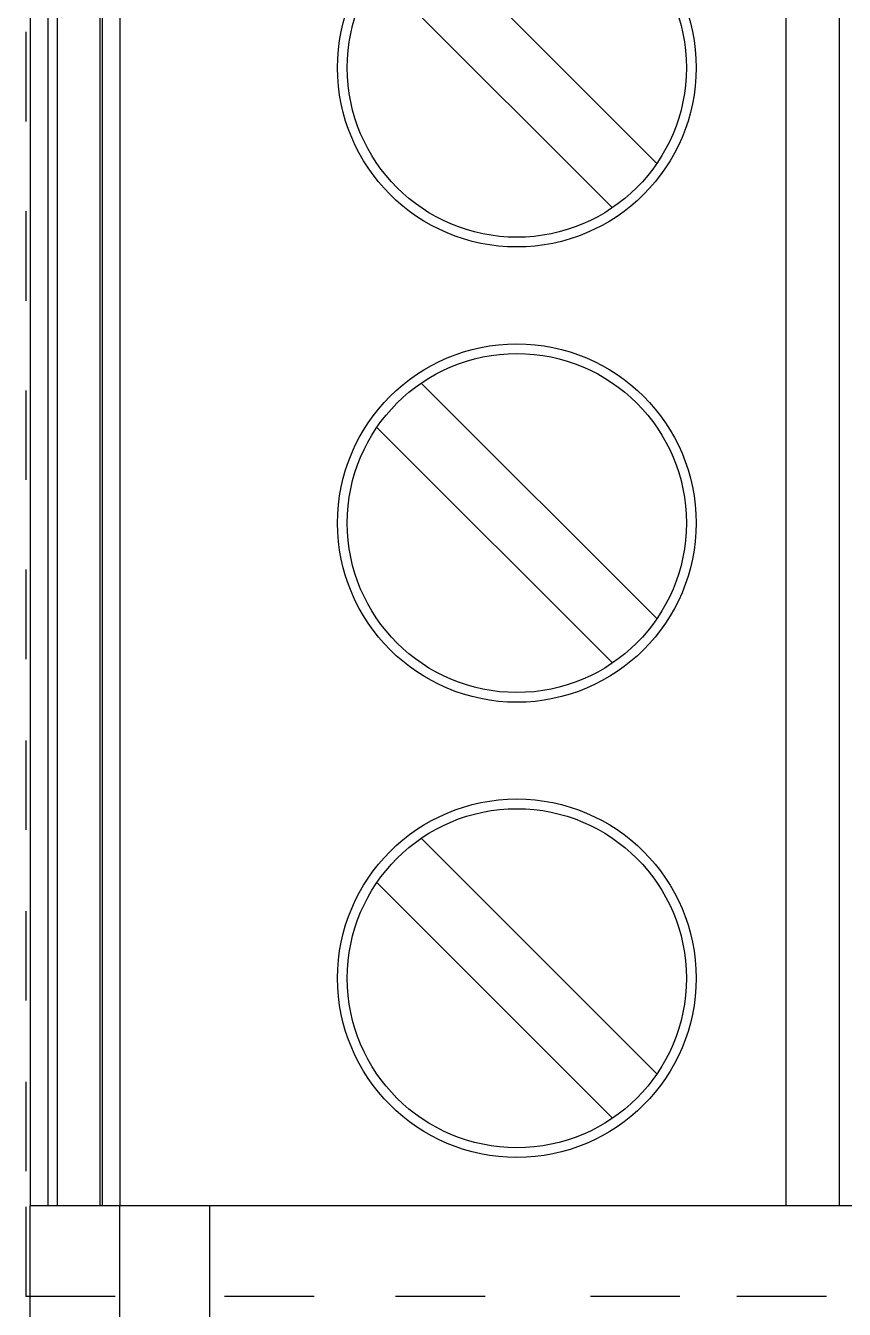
# Paper-space layout '2 DOOR PANEL LAYOUT - A1 Sheet' of a CAD drawing. Extents: x 50 to 825, y 22 to 486.
# Drawn here: x 422.26 to 423.449, y 322.206 to 324.07 of the extents above; entities that cross this region are included whole.
import ezdxf

# ---------------------------------------------------------------- set-up
doc = ezdxf.new("R2010")
doc.units = 0
doc.layers.add('N-EQPM', color=3, linetype='Continuous', lineweight=25)

psp = doc.layouts.new('2 DOOR PANEL LAYOUT - A1 Sheet')

# ---------------------------------------------------------------- linework, layer by layer
at = {"layer": 'N-EQPM', "linetype": 'Continuous'}
for p, q in [((422.2664, 325.6616), (422.2664, 322.356)), ((422.2924, 322.356), (422.2924, 325.6616)), ((422.3055, 325.6616), (422.3055, 322.356)), ((422.3679, 322.356), (422.3679, 325.6616)), ((422.3711, 325.6616), (422.3711, 322.356)), ((422.3971, 322.356), (422.3971, 325.6616)), ((423.3635, 325.6616), (423.3635, 322.356)), ((423.4416, 322.356), (423.4416, 325.6616)), ((422.8342, 324.212), (423.1763, 323.8699)), ((423.1119, 323.8055), (422.7698, 324.1476)), ((422.2599, 324.0608), (422.2599, 323.9307)), ((422.2599, 323.8005), (422.2599, 323.6704)), ((423.1763, 323.2088), (422.8342, 323.5509)), ((422.2599, 323.5402), (422.2599, 323.4101)), ((423.1119, 323.1444), (422.7698, 323.4865)), ((422.2599, 323.28), (422.2599, 323.1498)), ((422.2599, 323.032), (422.2599, 322.9019)), ((422.8342, 322.8898), (423.1763, 322.5477)), ((423.1119, 322.4832), (422.7698, 322.8254)), ((422.2599, 322.7841), (422.2599, 322.654)), ((422.2599, 322.5362), (422.2599, 322.4061)), ((422.2599, 322.3546), (422.2599, 322.2245)), ((423.5678, 322.356), (422.2664, 322.356)), ((422.2664, 319.4212), (422.2664, 322.356)), ((422.3966, 322.1511), (422.3966, 322.356)), ((422.5267, 322.356), (422.5267, 322.1868)), ((422.39, 322.2245), (422.2599, 322.2245)), ((422.679, 322.2245), (422.5488, 322.2245)), ((422.9269, 322.2245), (422.7967, 322.2245)), ((423.2099, 322.2245), (423.0798, 322.2245)), ((423.4227, 322.2245), (423.2926, 322.2245))]:
    psp.add_line(p, q, dxfattribs=at)
for centre, radius in [((422.9731, 324.0088), 0.2603), ((422.9731, 324.0088), 0.2462), ((422.9731, 323.3476), 0.2603), ((422.9731, 323.3476), 0.2462), ((422.9731, 322.6865), 0.2603), ((422.9731, 322.6865), 0.2462)]:
    psp.add_circle(centre, radius, dxfattribs=at)

doc.saveas('drawing.dxf')
